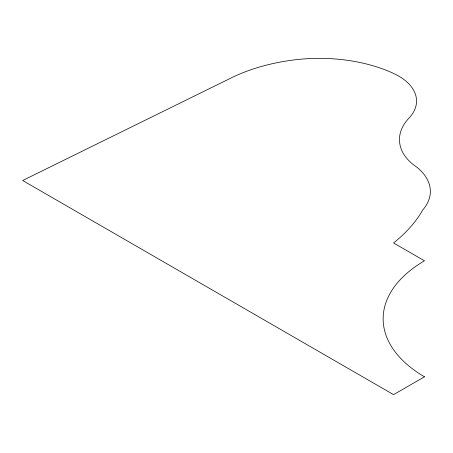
<?xml version="1.0" encoding="UTF-8"?>
<svg xmlns="http://www.w3.org/2000/svg" width="453" height="453" viewBox="0 0 453 453"><rect width="100%" height="100%" fill="white"/><g stroke="black" fill="none" stroke-linecap="round" stroke-linejoin="round"><path stroke-width="0.68" d="M424.478 376.794L393.566 394.642L22.65 180.498L231.29 77.882A144.252 83.284 0 0 1 293.108 60.039A118.873 68.63 0 0 1 393.566 73.42A61.302 35.391 0 0 1 409.019 118.035A77.808 44.921 0 0 0 401.296 149.264A70.742 40.844 0 0 0 416.749 167.112A71.857 41.483 0 0 1 422.723 210.005A207.066 119.547 0 0 1 393.566 242.955L424.478 260.798A142.757 82.418 0 0 0 424.478 376.794"/></g></svg>
